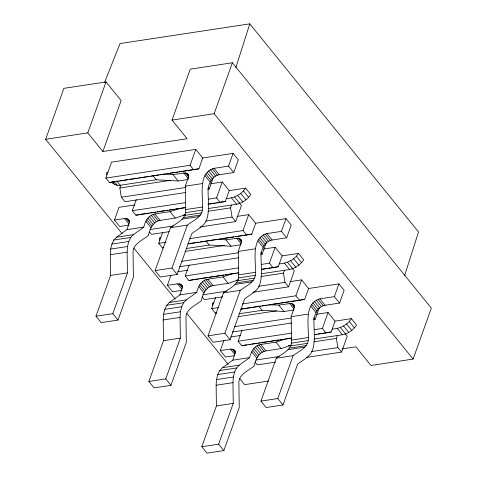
<?xml version="1.0" encoding="UTF-8"?>
<svg xmlns="http://www.w3.org/2000/svg" width="477" height="477" viewBox="0 0 477 477"><rect width="100%" height="100%" fill="white"/><g stroke="black" fill="none" stroke-linecap="round" stroke-linejoin="round"><path stroke-width="0.72" d="M183.222 215.049L185.392 214.722L175.274 218.067L160.105 220.368C152.795 221.584 149.826 229.354 148.258 235.65C142.134 240.414 132.01 244.254 133.083 253.734L133.399 277.161L118.034 320.073L101.184 322.631L95.972 316.209L110.575 275.426L110.294 254.712L110.664 249.077L111.892 244.063L113.908 240.014L116.567 237.2L126.965 229.652L143.815 227.094C145.074 221.304 148.532 215.026 154.9 213.94L170.062 211.639L180.181 208.3L186.012 207.412M118.034 320.073L112.822 313.651L127.425 272.868L127.144 252.154L127.514 246.52L128.742 241.505L130.758 237.457L133.417 234.642L143.815 227.094M236.133 280.309L238.303 279.981L228.185 283.326L213.022 285.628C205.706 286.844 202.743 294.613 201.175 300.909C195.051 305.674 184.921 309.519 185.994 318.994L186.31 342.42L170.945 385.333L154.095 387.89L148.89 381.469L163.492 340.685L163.212 319.972L163.575 314.337L164.809 309.323L166.825 305.274L169.478 302.46L179.877 294.911L196.727 292.353C197.985 286.564 201.443 280.285 207.811 279.2L222.98 276.898L233.098 273.559L228.03 274.329M202.761 157.988L198.885 168.81L109.477 182.584L105.828 178.088L111.529 162.174L195.779 149.384L202.761 157.988L233.092 153.385L238.297 159.807L233.742 172.543L219.247 174.743C212.879 175.822 209.421 182.101 208.163 187.896C207.68 198.307 209.952 209.099 206.845 219.259C204.55 226.348 197.096 229.276 191.778 233.67L177.176 274.448L160.326 277.006L155.114 270.584L170.48 227.672C176.603 222.908 186.734 219.062 185.66 209.588L185.344 186.161L188.528 176.651L187.807 174.063L185.374 172.877L172.924 174.558L164.171 174.081L160.528 174.636M170.945 385.333L165.74 378.911L180.342 338.127L180.062 317.414L180.425 311.779L181.659 306.765L183.675 302.716L186.328 299.902L196.727 292.353M170.48 227.672L187.33 225.114C193.453 220.35 203.584 216.504 202.51 207.03C203.047 195.182 197.925 172.65 214.042 168.315L228.531 166.121L233.742 172.543M288.323 345.682L291.22 345.241L281.102 348.586L265.933 350.887C258.623 352.104 255.654 359.873 254.086 366.169C247.962 370.933 237.838 374.779 238.911 384.253L239.227 407.68L223.862 450.592L207.012 453.15L201.801 446.728L216.403 405.945L216.123 385.231L216.492 379.597L217.727 374.582L219.736 370.534L222.395 367.719L232.794 360.171L249.644 357.613C250.902 351.823 254.36 345.545 260.728 344.46L275.891 342.158L286.015 338.819M236.974 216.421L248.696 214.644L255.678 223.248L286.003 218.645L291.214 225.066L286.653 237.802L272.164 240.003C265.796 241.082 262.338 247.36 261.08 253.156C260.597 263.566 262.869 274.358 259.762 284.519C257.467 291.614 250.014 294.536 244.689 298.93L230.087 339.707L213.237 342.265L208.032 335.844L223.397 292.932C229.52 288.168 239.645 284.328 238.572 274.847L238.256 251.421L241.445 241.911L240.724 239.323L238.291 238.136L225.842 239.818L215.628 239.263M223.862 450.592L218.651 444.17L233.253 403.387L232.973 382.673L233.342 377.039L234.577 372.024L236.586 367.976L239.245 365.161L249.644 357.613M223.397 292.932L240.247 290.374C246.37 285.61 256.495 281.764 255.422 272.289C255.958 260.442 250.842 237.91 266.953 233.581L281.448 231.381L286.653 237.802M289.891 281.68L301.613 279.904L308.589 288.507L338.92 283.904L344.126 290.326L339.57 303.062L325.075 305.262C318.708 306.341 315.255 312.62 313.997 318.415C313.508 328.826 315.78 339.618 312.673 349.778C310.378 356.874 302.925 359.795 297.606 364.189L283.004 404.967L266.154 407.525L260.943 401.103L276.308 358.191C282.432 353.427 292.562 349.587 291.489 340.107L291.173 316.68L294.363 307.17L293.635 304.582L291.208 303.396L278.753 305.077L268.545 304.821M276.308 358.191L293.158 355.633C299.288 350.869 309.412 347.029 308.339 337.549C308.875 325.702 303.76 303.169 319.87 298.84L334.359 296.64L339.57 303.062M235.823 67.686L249.775 23.85L120.031 43.544L104.642 82.282M404.568 275.801L418.52 231.965L249.775 23.85M122.136 233.605L45.655 139.278L63.888 88.346L106.019 81.949L121.122 100.575L102.883 151.507L187.133 138.718L172.03 120.091L190.269 69.159L232.394 62.761L431.345 308.13L413.112 359.062L370.981 365.46L355.878 346.833L341.961 348.943M102.883 151.507L87.78 132.88L106.019 81.949M185.803 192.493L124.998 201.723L121.349 197.228L119.84 188.027L120.866 185.159M129.052 225.078L119.667 226.503L114.456 220.082L119.017 207.346L134.872 204.943M185.75 207.65L135.933 215.216L132.29 210.721L136.255 199.648M126.965 229.652L129.386 222.276L129.267 220.845L127.633 218.889L124.569 218.549L114.456 220.082M163.855 247.623L162.389 247.843L158.746 243.348L162.711 232.275M193.728 169.794L190.084 165.298L195.779 149.384M413.112 359.062L214.161 113.699L232.394 62.761M177.176 274.448L171.964 268.026L187.33 225.114M181.97 290.338L172.579 291.763L167.373 285.341L170.969 275.289M207.781 189.16L209.248 188.934L213.463 177.17M238.667 272.91L188.85 280.476L185.201 275.98L189.166 264.908M179.877 294.911L182.303 287.536L182.178 286.105L180.544 284.149L177.48 283.809L167.373 285.341M222.24 182.011L229.216 190.621L225.341 201.443L220.183 202.427L216.54 197.931L222.24 182.011L210.518 183.794M228.531 166.121L233.092 153.385M199.809 227.016L235.704 221.566L232.06 217.071L230.552 207.865L231.578 205.003M235.704 221.566L241.404 205.653L239.078 202.779M216.773 312.882L215.306 313.103L211.657 308.607L215.622 297.535M255.678 223.248L251.802 234.07L246.645 235.054L242.996 230.558L248.696 214.644M230.087 339.707L224.882 333.286L240.247 290.374M234.159 355.711L225.496 357.023L220.285 350.601L223.886 340.548M260.698 254.42L262.165 254.193L266.625 241.738M291.584 338.169L241.761 345.736L238.118 341.24L242.083 330.167M232.794 360.171L235.215 352.795L235.095 351.364L233.462 349.408L230.397 349.069L220.285 350.601M275.151 247.271L282.134 255.881L278.258 266.703L273.1 267.686L269.457 263.191L275.151 247.271L263.429 249.054M281.448 231.381L286.003 218.645M252.721 292.276L288.621 286.826L284.972 282.33L283.463 273.124L284.489 270.262M288.621 286.826L294.321 270.912L291.996 268.038M308.589 288.507L304.714 299.335L299.556 300.313L295.913 295.818L301.613 279.904M283.004 404.967L277.799 398.545L293.158 355.633M313.61 319.679L315.076 319.459L319.292 307.689M328.069 312.53L335.045 321.14L331.169 331.962L326.018 332.946L322.369 328.45L328.069 312.53L316.346 314.313M334.359 296.64L338.92 283.904M306.371 357.422L341.532 352.086L337.889 347.59L336.38 338.384L337.406 335.522M341.532 352.086L347.232 336.172L345.372 333.876M226.366 198.575C233.963 198.241 241.398 194.616 245.577 188.135L250.783 194.556C247.491 199.386 242.429 203.13 236.634 204.234L208.503 208.503M279.283 263.835C286.88 263.501 294.315 259.876 298.489 253.394L303.7 259.822C300.403 264.646 295.346 268.396 289.545 269.493L261.42 273.762M332.195 329.1C339.791 328.76 347.226 325.135 351.406 318.654L356.611 325.081C353.32 329.905 348.258 333.656 342.462 334.753L314.331 339.022M109.477 182.584L114.635 181.6M135.933 215.216L140.447 214.358M162.389 247.843L163.683 247.599M188.85 280.476L198.349 278.83M215.306 313.103L216.594 312.858M241.761 345.736L246.919 344.752M45.655 139.278L87.78 132.88M172.03 120.091L214.161 113.699M107.939 172.382L106.532 172.596L106.824 175.011M105.828 178.088L190.084 165.298M116.817 181.272L118.278 181.051M119.733 180.831L127.747 179.614M129.201 179.388L137.215 178.171M138.676 177.951L140.131 177.73M141.591 177.51L149.605 176.293M151.06 176.073L159.074 174.856M167.063 173.646L168.512 173.425M169.961 173.205L175.023 172.435M176.466 172.215L177.915 171.994M179.358 171.78L187.312 170.569M188.761 170.349L198.885 168.81M111.815 181.767C113.526 184.665 116.972 185.839 120.192 185.261L156.253 179.787L178.136 180.986L188.2 179.453M119.84 188.027L170.826 180.288M185.344 186.161L202.194 183.603M121.349 197.228L185.821 187.443M229.216 190.621L245.577 188.135M132.29 210.721L185.768 202.6M208.479 199.153L216.54 197.931M141.091 214.233L149.057 213.022M150.499 212.802L155.568 212.032M157.016 211.812L158.465 211.597M159.914 211.377L164.982 210.607M166.431 210.387L167.874 210.166M169.323 209.946L174.391 209.176M175.84 208.956L177.289 208.735M207.859 204.096L212.229 203.435M213.69 203.214L215.145 202.993M216.6 202.767L225.341 201.443M208.461 204.204L220.183 202.427M185.66 209.588L202.51 207.03M185.458 212.659L202.308 210.101M207.972 211.293L230.552 207.865M184.79 215.395L201.64 212.837M183.687 217.601L200.537 215.044M182.238 219.14L199.088 216.582M150.005 229.526L173.449 225.967M205.688 221.072L232.06 217.071M116.567 237.2L133.417 234.642M113.908 240.014L130.758 237.457M169.037 231.685L151.453 234.356L149.629 232.108M111.892 244.063L128.742 241.505M160.856 237.641L159.443 237.856L159.735 240.271M110.664 249.077L127.514 246.52M158.746 243.348L166.074 242.238M189.518 238.679L242.996 230.558M110.294 254.712L127.144 252.154M187.944 243.765L189.405 243.544M190.86 243.324L195.958 242.549M197.418 242.328L198.873 242.107M200.334 241.887L208.348 240.67M209.802 240.45L217.089 239.341M219.259 239.013L220.702 238.792M222.151 238.572L233.718 236.819M235.167 236.598L236.616 236.377M238.059 236.157L246.013 234.952M247.462 234.732L251.802 234.07M188.033 243.95L246.645 235.054M186.06 248.559L209.164 245.047L231.047 246.245L241.112 244.713M185.142 251.403L224.464 245.434M238.256 251.421L255.106 248.863M181.594 261.378L238.738 252.703M110.575 275.426L127.425 272.868M179.376 266.762L238.721 257.753M155.114 270.584L171.964 268.026M177.694 271.735L187.789 270.203M282.134 255.881L298.489 253.394M185.201 275.98L238.685 267.859M261.396 264.413L269.457 263.191M199.797 278.616L207.757 277.405M209.206 277.185L214.274 276.416M215.723 276.195L223.689 274.985M225.132 274.764L226.581 274.549M233.825 273.446L236.014 273.118M237.468 272.892L238.923 272.671M262.231 269.135L267.329 268.36M268.789 268.14L278.258 266.703M261.378 269.463L273.1 267.686M238.572 274.847L255.422 272.289M238.375 277.918L255.225 275.36M260.883 276.553L283.463 273.124M237.701 280.655L254.551 278.097M236.604 282.861L253.454 280.303M235.155 284.399L252.005 281.841M202.922 294.786L227.1 291.113M258.6 286.331L284.972 282.33M169.478 302.46L186.328 299.902M166.825 305.274L183.675 302.716M222.681 296.837L204.371 299.616L202.087 296.807M95.972 316.209L112.822 313.651M164.809 309.323L181.659 306.765M213.768 302.901L212.36 303.116L212.653 305.536M163.575 314.337L180.425 311.779M211.657 308.607L218.251 307.605M242.429 303.938L295.913 295.818M163.212 319.972L180.062 317.414M240.861 309.024L245.232 308.363M246.687 308.142L251.063 307.48M252.518 307.254L257.616 306.484M259.077 306.264L260.531 306.037M261.986 305.817L267.09 305.041M271.449 304.38L279.403 303.175M280.852 302.955L288.806 301.75M290.249 301.53L295.311 300.76M296.76 300.54L298.208 300.319M299.651 300.099L304.714 299.335M240.945 309.215L299.556 300.313M238.971 313.818L262.082 310.306L283.964 311.505L294.029 309.972M238.053 316.668L276.654 310.807M291.173 316.68L308.023 314.122M234.505 326.638L290.916 318.076M163.492 340.685L180.342 338.127M232.293 332.022L291.632 323.012M208.032 335.844L224.882 333.286M230.612 336.995L240.706 335.462M335.045 321.14L351.406 318.654M238.118 341.24L291.596 333.119M314.307 329.673L322.369 328.45M249.089 344.424L250.538 344.203M251.987 343.983L257.055 343.213M258.504 342.993L259.953 342.772M261.396 342.552L266.464 341.782M267.913 341.568L269.362 341.347M270.811 341.127L278.771 339.916M280.22 339.696L282.39 339.368M286.743 338.706L288.197 338.485M289.652 338.265L291.841 337.931M314.421 334.508L316.603 334.174M318.064 333.954L331.169 331.962M314.295 334.723L326.018 332.946M291.489 340.107L308.339 337.549M291.286 343.178L308.136 340.62M313.8 341.812L336.38 338.384M290.618 345.914L307.468 343.357M289.521 348.127L306.371 345.569M288.066 349.659L304.922 347.101M255.833 360.046L279.278 356.486M311.517 351.591L337.889 347.59M222.395 367.719L239.245 365.161M219.736 370.534L236.586 367.976M275.599 362.097L257.282 364.875L255.004 362.067M148.89 381.469L165.74 378.911M217.727 374.582L234.577 372.024M216.492 379.597L233.342 377.039M216.123 385.231L232.973 382.673M268.575 381.004L244.606 384.647L239.442 378.279M216.403 405.945L233.253 403.387M260.943 401.103L277.799 398.545M201.801 446.728L218.651 444.17M243.419 190.925L248.63 197.347M296.336 256.185L301.547 262.606M349.253 321.444L354.459 327.866M240.742 193.435L245.953 199.857M293.659 258.695L298.864 265.117M346.576 323.955L351.782 330.376M237.719 195.498L242.924 201.926M290.636 260.764L295.841 267.186M343.547 326.024L348.759 332.445M214.042 168.315L219.247 174.743M266.953 233.581L272.164 240.003M319.87 298.84L325.075 305.262M212.217 168.798L217.429 175.226M265.134 234.058L270.34 240.486M318.046 299.317L323.257 305.745M234.541 196.995L239.752 203.417M287.458 262.255L292.663 268.676M340.369 327.514L345.581 333.936M210.363 169.681L215.574 176.108M263.28 234.94L268.485 241.368M316.191 300.2L321.403 306.628M231.423 197.812L236.634 204.234M284.34 263.071L289.545 269.493M337.251 328.331L342.462 334.753M208.604 170.909L213.815 177.331M261.521 236.169L266.732 242.59M314.438 301.428L319.644 307.85M207.066 172.388L212.271 178.809M259.977 237.647L265.188 244.069M312.894 302.907L318.099 309.329M205.837 174.027L211.049 180.449M258.755 239.287L263.966 245.709M311.672 304.547L316.877 310.968M205.021 175.709L210.232 182.131M257.938 240.968L263.143 247.39M310.849 306.228L316.06 312.65M208.336 187.813L209.248 188.934M260.794 252.512L262.165 254.193M313.711 317.771L315.076 319.459M187.807 174.063L188.677 175.137M240.724 239.323L241.589 240.396M293.635 304.582L294.506 305.656M186.775 173.264L188.51 175.405M239.687 238.524L241.428 240.664M292.604 303.783L294.339 305.924M185.374 172.877L188.85 177.158M238.291 238.136L241.761 242.417M291.208 303.396L294.679 307.677M183.711 172.924L188.487 178.809M236.622 238.184L240.963 243.532M289.539 303.444L293.88 308.798M172.924 174.558L178.136 180.986M225.842 239.818L231.047 246.245M278.753 305.077L283.964 311.505M152.783 175.506L156.253 179.787M206.13 241.302L209.164 245.047M258.612 306.025L262.082 310.306M170.062 211.639L175.274 218.067M222.98 276.898L228.185 283.326M275.891 342.158L281.102 348.586M154.9 213.94L160.105 220.368M207.811 279.2L213.022 285.628M260.728 344.46L265.933 350.887M153.075 214.423L158.286 220.845M205.992 279.683L211.198 286.105M258.904 344.943L264.115 351.37M151.221 215.306L156.432 221.733M204.138 280.565L209.343 286.993M257.049 345.825L262.261 352.253M149.462 216.528L154.673 222.956M202.379 281.794L207.584 288.215M255.29 347.053L260.502 353.475M147.924 218.013L153.129 224.434M200.835 283.272L206.046 289.694M253.752 348.532L258.957 354.954M116.722 180.98L120.192 185.261M146.695 219.653L151.907 226.074M199.613 284.912L204.818 291.334M252.524 350.172L257.735 356.593M114.295 181.606L117.336 185.35M145.879 221.334L151.084 227.756M198.79 286.594L204.001 293.015M251.707 351.853L256.918 358.275M112.751 182.035L114.921 184.712M128.665 219.688L129.535 220.762M181.582 284.948L182.447 286.021M234.493 350.207L235.364 351.281M127.633 218.889L129.368 221.03M180.544 284.149L182.28 286.289M233.462 349.408L235.197 351.549M126.232 218.502L129.708 222.783M179.149 283.761L182.619 288.042M232.06 349.021L235.537 353.302M124.569 218.549L128.909 223.898M177.48 283.809L181.82 289.157M230.397 349.069L234.738 354.417M133.87 248.07L175.16 298.996M186.889 313.467L228.185 364.392M112.393 182.083L113.115 183.377"/></g></svg>
